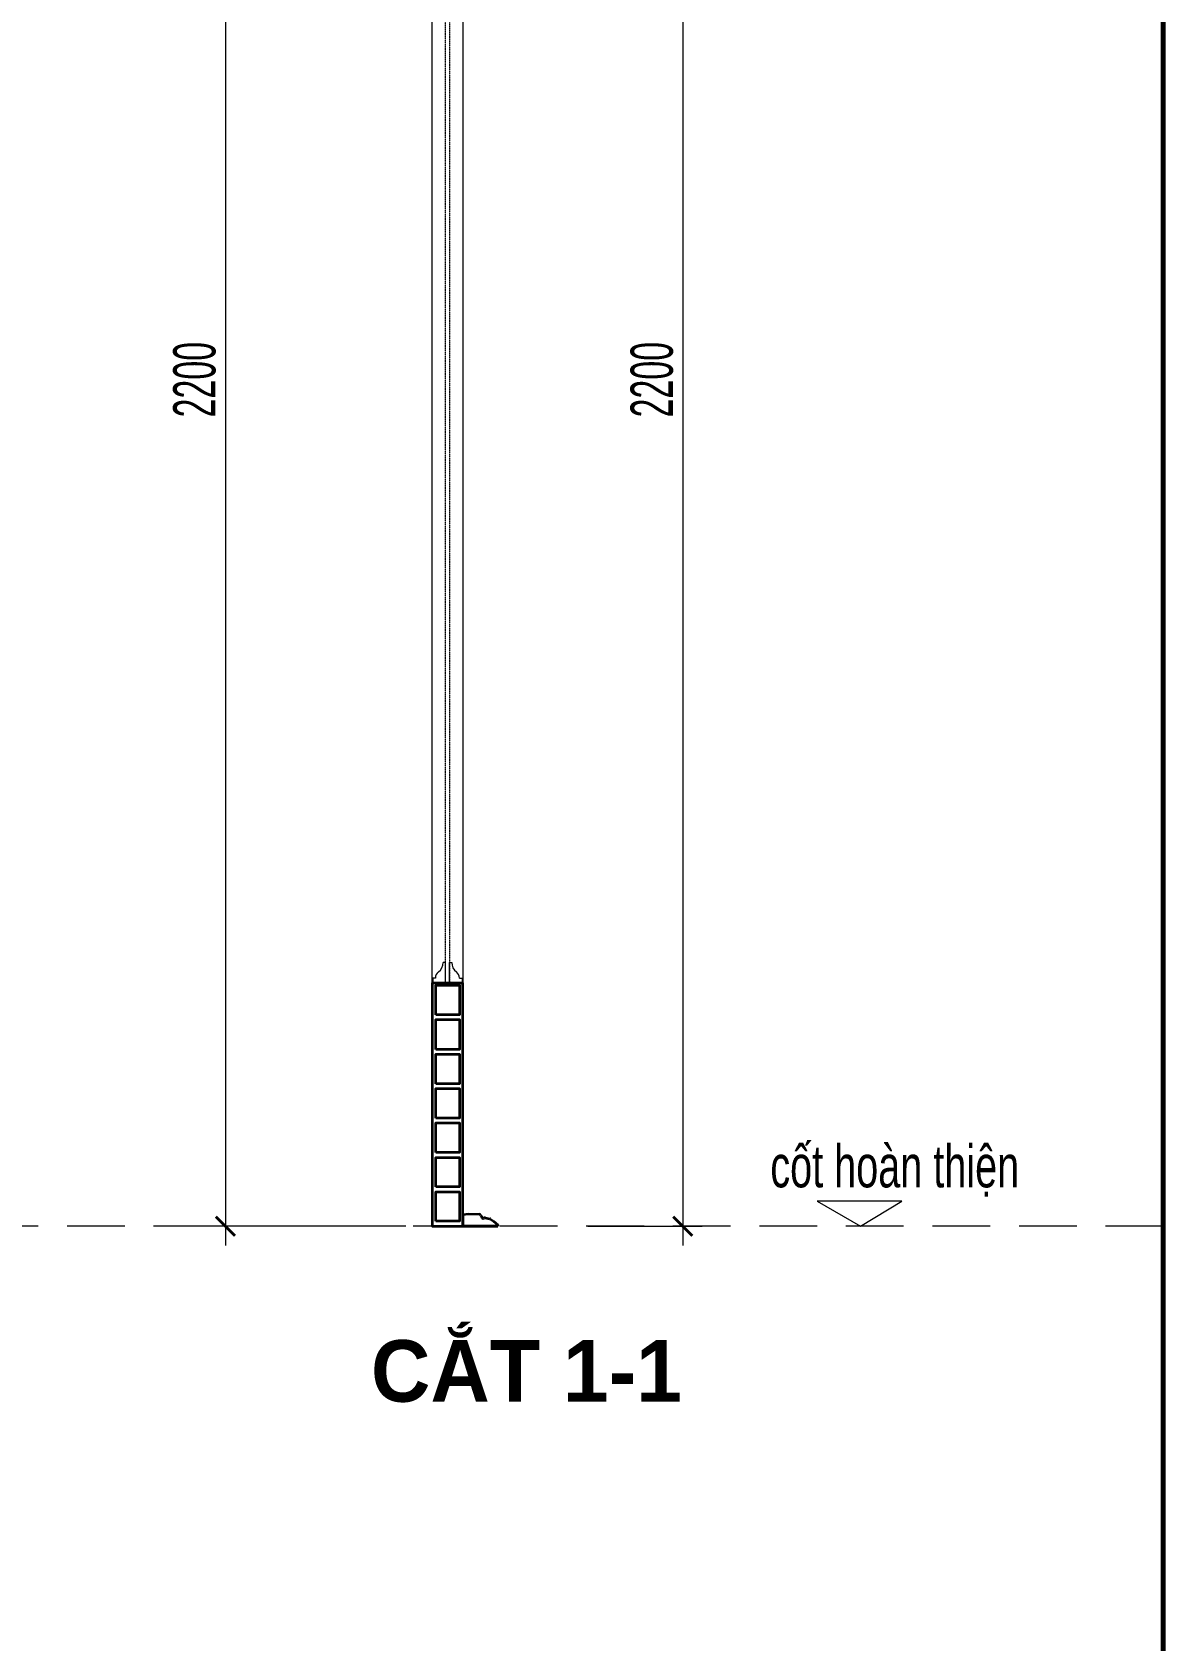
# Model space of a CAD drawing. Header units: millimetres. Extents: x 1336014 to 2939047, y -333549 to -60566.
# Drawn here: x 1442747 to 1444220, y -216368 to -214278 of the extents above; entities that cross this region are included whole.
import ezdxf

# ---------------------------------------------------------------- set-up
doc = ezdxf.new("R2010")
doc.units = ezdxf.units.MM
doc.header["$MEASUREMENT"] = 0
for name, pattern in [('$1$HIDDEN', [0.375, 0.25, -0.125]), ('DASHDOT', [1, 0.5, -0.25, 0, -0.25]), ('HIDDEN', [0.375, 0.25, -0.125])]:
    doc.linetypes.add(name, pattern=pattern)
for name, color, linetype, lineweight in [('.A-net Truc', 79, 'DASHDOT', 15), ('01.Cut', 255, 'Continuous', 35), ('05.Text', 253, 'Continuous', 18), ('08.Dim', 156, 'Continuous', 15), ('10.Text', 254, 'Continuous', 18), ('11.Khung bo', 32, 'Continuous', 50), ('Alliance-manh', 8, 'Continuous', 13), ('AUDIT_I_160217234026-0', 7, 'Continuous', 5), ('Cycad-DIM', 7, 'Continuous', 13), ('kính', 54, 'Continuous', 9)]:
    doc.layers.add(name, color=color, linetype=linetype, lineweight=lineweight)
doc.styles.add('AVANH-B', font='')
doc.styles.add('TT5_Text Dim', font='hoatbif.shx', dxfattribs={"width": 0.6})
doc.styles.get('AVANH-B').set_extended_font_data('.VnAvantH', bold=True)
doc.dimstyles.new('TT5_Dim 1-25', dxfattribs={"dimscale": 25, "dimtxt": 2.2, "dimasz": 1, "dimexe": 1, "dimexo": 0, "dimgap": 0.5, "dimtad": 1, "dimdec": 0, "dimzin": 0, "dimdsep": 46, "dimtxsty": 'TT5_Text Dim', "dimblk": 'ARCHTICK', "dimcen": 0, "dimdle": 1, "dimclrd": 256, "dimclre": 256, "dimclrt": 1, "dimadec": 0, "dimazin": 0, "dimtfac": 0.015, "dimtdec": 0, "dimtix": 1, "dimtmove": 2, "dimatfit": 3, "dimldrblk": 'DOT', "dimfxl": 1, "dimtolj": 1, "dimtzin": 0, "dimlwd": -1, "dimlwe": -1, "dimarcsym": 1})

# ---------------------------------------------------------------- blocks, each defined once
blk = doc.blocks.new('100')
at = {"layer": '11.Khung bo', "const_width": 26.7}
blk.add_lwpolyline([(1860913, -945239.8), (1860913, -916940.1), (1896062.6, -916940.1), (1896062.6, -945239.8)], close=True, dxfattribs=at)
blk.add_lwpolyline([(1860913, -945239.8), (1860913, -916940.1), (1896062.6, -916940.1), (1896062.6, -945239.8)], close=True, dxfattribs=at)
blk.add_lwpolyline([(1860913, -945239.8), (1860913, -916940.1), (1896062.6, -916940.1), (1896062.6, -945239.8)], close=True, dxfattribs=at)
blk = doc.blocks.new('_ARCHTICK')
at = {"const_width": 0.15}
blk.add_lwpolyline([(-0.5, -0.5), (0.5, 0.5)], dxfattribs=at)
blk = doc.blocks.new('*D2084')
at = {"layer": '08.Dim', "ltscale": 200, "transparency": 16777216}
for p, q in [((1443592.3, -213604.5), (1443592.3, -215854.5)), ((1443468.8, -213629.5), (1443617.3, -213629.5)), ((1443468.8, -215829.5), (1443617.3, -215829.5))]:
    blk.add_line(p, q, dxfattribs=at)
at = {"layer": 'Defpoints', "color": 0, "ltscale": 200, "transparency": 16777216}
for p in [(1443468.8, -213629.5), (1443468.8, -215829.5), (1443592.3, -215829.5)]:
    blk.add_point(p, dxfattribs=at)
at = {"layer": '08.Dim', "ltscale": 200, "transparency": 16777216, "xscale": 25, "yscale": 25, "zscale": 25}
for p, rotation in [((1443592.3, -213629.5), 90), ((1443592.3, -215829.5), 270)]:
    blk.add_blockref('_ARCHTICK', p, dxfattribs=dict(at, rotation=rotation))
at = {"layer": '08.Dim', "color": 1, "ltscale": 200, "transparency": 16777216, "insert": (1443552.3, -214729.5), "char_height": 55, "attachment_point": 5, "rotation": 90, "style": 'TT5_Text Dim'}
blk.add_mtext('\\A1;2200', dxfattribs=at)
blk = doc.blocks.new('_DOT')
blk.add_line((-0.5, 0), (-1, 0))
at = {"const_width": 0.5}
blk.add_lwpolyline([(-0.25, 0, 1), (0.25, 0, 1)], format="xyb", close=True, dxfattribs=at)
blk = doc.blocks.new('*D2082')
at = {"layer": '08.Dim', "ltscale": 200, "transparency": 16777216}
for p, q in [((1442997.8, -213604.5), (1442997.8, -215854.5)), ((1443232.4, -213629.5), (1442972.8, -213629.5)), ((1443232.4, -215829.5), (1442972.8, -215829.5))]:
    blk.add_line(p, q, dxfattribs=at)
at = {"layer": 'Defpoints', "color": 0, "ltscale": 200, "transparency": 16777216}
for p in [(1443232.4, -213629.5), (1442997.8, -215829.5), (1443232.4, -215829.5)]:
    blk.add_point(p, dxfattribs=at)
at = {"layer": '08.Dim', "ltscale": 200, "transparency": 16777216, "xscale": 25, "yscale": 25, "zscale": 25}
for p, rotation in [((1442997.8, -213629.5), 90), ((1442997.8, -215829.5), 270)]:
    blk.add_blockref('_ARCHTICK', p, dxfattribs=dict(at, rotation=rotation))
at = {"layer": '08.Dim', "color": 1, "ltscale": 200, "transparency": 16777216, "insert": (1442957.8, -214729.5), "char_height": 55, "attachment_point": 5, "rotation": 90, "style": 'TT5_Text Dim'}
blk.add_mtext('\\A1;2200', dxfattribs=at)

msp = doc.modelspace()

# ---------------------------------------------------------------- linework, layer by layer
at = {"layer": '.A-net Truc', "linetype": '$1$HIDDEN', "ltscale": 300}
msp.add_line((1444216.9, -215829.5), (1435538.3, -215829.5), dxfattribs=at)
at = {"layer": '01.Cut'}
msp.add_line((1443266.4, -215513.1), (1443306.4, -215513.1), dxfattribs=at)
at = {"layer": '01.Cut', "ltscale": 0.5}
for p, q in [((1443306.4, -215814), (1443313.7, -215813.1)), ((1443306.4, -215814), (1443306.4, -215829.5)), ((1443313.7, -215813.1), (1443328.1, -215813.9)), ((1443329.9, -215815.3), (1443330.1, -215816.1)), ((1443330.1, -215816.1), (1443331.7, -215819)), ((1443335.6, -215818.3), (1443341.7, -215819.7)), ((1443342.5, -215820.1), (1443346.4, -215823)), ((1443306.4, -215829.5), (1443351.9, -215829.5)), ((1443351.9, -215829.5), (1443306.4, -215829.5)), ((1443346.4, -215823), (1443351.9, -215827.5)), ((1443351.9, -215827.5), (1443351.9, -215829.5))]:
    msp.add_line(p, q, dxfattribs=at)
at = {"layer": '01.Cut'}
msp.add_lwpolyline([(1443266.4, -215513.1), (1443266.4, -215829.5), (1443306.4, -215829.5), (1443306.4, -215513.1)], dxfattribs=at)
for points in [[(1443271.5, -215554.9), (1443271.5, -215516.3), (1443302.2, -215516.3), (1443302.2, -215554.9)], [(1443271.5, -215599.6), (1443271.5, -215561), (1443302.2, -215561), (1443302.2, -215599.6)], [(1443271.5, -215644.3), (1443271.5, -215605.7), (1443302.2, -215605.7), (1443302.2, -215644.3)], [(1443271.5, -215689), (1443271.5, -215650.5), (1443302.2, -215650.5), (1443302.2, -215689)], [(1443271.5, -215733.7), (1443271.5, -215695.2), (1443302.2, -215695.2), (1443302.2, -215733.7)], [(1443271.5, -215778.4), (1443271.5, -215739.9), (1443302.2, -215739.9), (1443302.2, -215778.4)], [(1443271.5, -215823), (1443271.5, -215784.6), (1443302.2, -215784.6), (1443302.2, -215823)]]:
    msp.add_lwpolyline(points, close=True, dxfattribs=at)
at = {"layer": '01.Cut', "ltscale": 0.5}
for centre, radius, start, end in [((1443327.9, -215815.9), 2, 17.5177, 86.5565), ((1443332.6, -215817.8), 1.53, 234.6356, 316.5188), ((1443335.2, -215820.2), 2, 76.2263, 136.5188), ((1443341.3, -215821.7), 2, 53.154, 76.2263)]:
    msp.add_arc(centre, radius, start, end, dxfattribs=at)
at = {"layer": 'Alliance-manh', "ltscale": 2}
for p, q in [((1443266.4, -215513.1), (1443266.4, -213969.5)), ((1443306.4, -213969.5), (1443306.4, -215513.1)), ((1443283.9, -215486.9), (1443280.8, -215486.9)), ((1443283.9, -215513.1), (1443283.9, -215486.9)), ((1443288.9, -215486.9), (1443292, -215486.9)), ((1443288.9, -215513.1), (1443288.9, -215486.9)), ((1443270.8, -215506.9), (1443267.5, -215506.9)), ((1443267.5, -215506.9), (1443267.5, -215513.1)), ((1443302, -215506.9), (1443305.4, -215506.9)), ((1443305.4, -215506.9), (1443305.4, -215513.1)), ((1443267.5, -215513.1), (1443283.9, -215513.1)), ((1443305.4, -215513.1), (1443288.9, -215513.1))]:
    msp.add_line(p, q, dxfattribs=at)
for centre, radius, start, end in [((1443265.8, -215486.9), 15, 306.8699, 0), ((1443307, -215486.9), 15, 180, 233.1301), ((1443280.8, -215506.9), 10, 126.8699, 180), ((1443292, -215506.9), 10, 0, 53.1301)]:
    msp.add_arc(centre, radius, start, end, dxfattribs=at)
at = {"layer": 'AUDIT_I_160217234026-0'}
msp.add_lwpolyline([(1443823.4, -215829.5), (1443877.2, -215797), (1443767.1, -215797)], close=True, dxfattribs=at)
at = {"layer": 'kính', "linetype": 'HIDDEN', "lineweight": 5}
msp.add_lwpolyline([(1443283.9, -215513.1), (1443283.9, -213969.5), (1443288.9, -213969.5), (1443288.9, -215513.1)], close=True, dxfattribs=at)

# ---------------------------------------------------------------- block references
at = {"layer": '05.Text', "xscale": 0.25, "yscale": 0.25, "zscale": 0.25}
msp.add_blockref('100', (970201.2, 16944.5), dxfattribs=at)

# ---------------------------------------------------------------- texts
at = {"layer": '10.Text', "style": 'TT5_Text Dim', "width": 0.7}
msp.add_text('cèt hoµn thiÖn', height=55, dxfattribs=at).set_placement((1443706.1, -215778.9))
at = {"layer": 'Cycad-DIM', "style": 'AVANH-B'}
msp.add_text('c¾t 1-1', height=80, dxfattribs=at).set_placement((1443187, -216057.4))

# ---------------------------------------------------------------- dimensions: what is measured, and where the dimension line sits
at = {"layer": '08.Dim', "ltscale": 200}
for base, p1, p2, picture, middle in [((1442997.8, -215829.5), (1443232.4, -213629.5), (1443232.4, -215829.5), '*D2082', (1442957.8, -214729.5)), ((1443592.3, -215829.5), (1443468.8, -213629.5), (1443468.8, -215829.5), '*D2084', (1443552.3, -214729.5))]:
    dim = msp.add_linear_dim(base=base, p1=p1, p2=p2, angle=90, dimstyle='TT5_Dim 1-25', dxfattribs=at)
    dim.commit()
    dim.dimension.update_dxf_attribs({"geometry": picture, "text_midpoint": middle})

doc.saveas('drawing.dxf')
